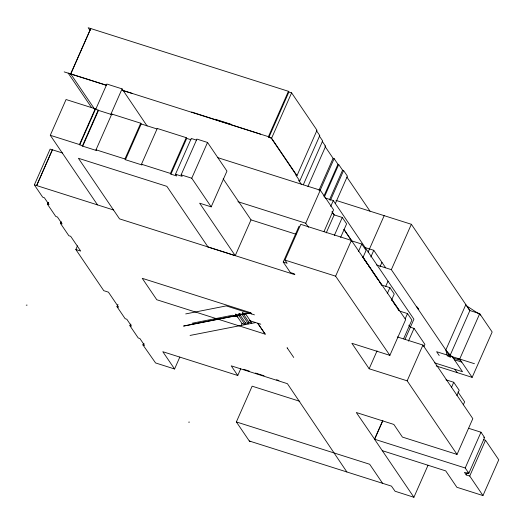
<?xml version="1.0" encoding="UTF-8"?>
<svg xmlns="http://www.w3.org/2000/svg" width="525" height="525" viewBox="0 0 525 525"><rect width="100%" height="100%" fill="white"/><g stroke="black" fill="none" stroke-linecap="round" stroke-linejoin="round"><path stroke-width="0.79" d="M235.134 315.755L235.646 314.147L238.573 315.079L244.919 324.424L245.431 322.816L239.092 313.464L238.573 315.079M248.876 322.133L248.364 323.741L242.018 314.396L242.53 312.788L245.464 313.714L251.803 323.065L248.876 322.133L242.53 312.788M241.474 325.1L241.992 323.492L235.646 314.147M70.698 73.9L90.713 28.534M90.759 28.613L70.75 73.979L94.625 109.154M50.288 135.292L66.065 99.527L95.248 108.787L98.503 110.394L112.284 114.765L111.792 114.037L96.016 149.802L96.508 150.537L82.727 146.16L79.472 144.552L50.288 135.292L97.525 204.894M34.342 184.885L50.118 149.12L52.395 149.842L36.625 185.607L34.342 184.885L42.676 197.164L44.369 197.748L49.035 204.619L47.67 204.186L48.326 202.696M36.625 185.607L52.356 149.782L62.514 153.005M61.163 221.95L60.506 223.44L62.121 223.906L57.455 217.035L55.748 216.431L47.434 204.173L48.09 202.683M47.434 204.173L48.385 202.775M79.472 144.552L95.248 108.787M79.715 144.913L95.491 109.141M95.635 109.568L106.89 84.053L122.069 88.876L147.125 126.02M82.471 145.786L98.247 110.02M82.727 146.16L98.503 110.394M60.762 223.525L61.418 221.983M110.814 114.384L122.069 88.876M117.968 304.428L116.983 306.666L118.637 307.191L108.432 292.156L103.766 290.673L75.843 249.532L77.49 245.805M191.021 139.762L186.716 138.397L186.224 137.662L157.257 128.468L141.481 164.233L141.98 164.968L125.436 159.718L124.943 158.983L140.72 123.218L111.792 114.037M125.436 159.718L141.212 123.953L140.72 123.218M196.442 140.109L191.271 138.469L175.494 174.234L176.676 175.98L170.94 174.162L170.448 173.427L186.224 137.662M170.94 174.162L186.716 138.397M175.494 174.234L182.149 176.348L181.132 174.851L196.908 139.086L207.526 142.459L226.957 171.091L211.181 206.857L199.644 203.195L235.239 255.649L294.866 274.673L294.262 273.787L290.364 272.547L283.231 262.034L299.007 226.268M211.181 206.857L191.756 178.224L207.526 142.459M143.837 343.481L143.181 344.971L144.578 345.417L139.912 338.546L138.206 337.942L129.885 325.684L130.548 324.194M130.837 324.286L130.18 325.776L130.784 324.207M179.839 357.059L174.582 368.983L155.577 362.952L142.964 344.951L143.62 343.462M142.964 344.951L143.883 343.547M288.435 91.297L268.426 136.664L268.892 137.36L271.596 138.219L296.986 175.632L316.995 130.259L291.611 92.846L288.901 91.987L288.435 91.297L88.18 27.733L90.018 30.437M268.892 137.36L288.901 91.987M271.596 138.219L291.611 92.846M208.031 247.012L235.239 255.649L251.009 219.883L223.177 178.861M303.306 184.787L322.658 140.91L319.252 135.883M307.919 186.48L325.631 146.317L322.199 141.258M283.231 262.034L287.129 263.268L284.97 260.092L300.746 224.326L351.396 240.404L405.654 319.594L389.878 355.366L351.875 343.298L369.16 368.767L407.164 380.835L457.039 454.42L472.815 418.648L422.94 345.069L397.346 336.938M318.977 190.267L333.08 158.287L325.211 146.692M174.582 368.983L162.803 351.704L237.759 375.5L240.713 368.793M320.02 190.601L334.13 158.616L333.08 158.287M308.477 227.266L305.721 223.217L320.283 190.201L217.389 157.533M323.853 196.245L337.962 164.266L334.13 158.616M324.273 197.229L338.704 164.502L337.962 164.266M329.444 199.946L342.562 170.192L338.704 164.502M330.461 200.268L343.586 170.52L342.562 170.192M330.717 206.391L333.296 200.557L325.5 198.082M250.747 441.551L249.382 441.118L236.368 421.942L252.144 386.177L299.775 401.303M335.278 203.687L347.419 176.164L343.586 170.52M323.984 231.558L333.585 209.797L320.283 190.201M326.215 232.903L334.156 214.889L332.03 211.759M334.34 235.476L342.28 217.468L334.156 214.889M340.646 237.346L346.605 223.84L342.28 217.468M389.878 355.366L335.619 276.17L351.396 240.404M358.45 251.56L361.764 244.053L351.803 240.89L343.993 229.386M363.11 257.178L366.089 250.425L361.764 244.053M368.091 252.112L384.162 215.67M370.827 257.001L373.78 250.307L364.645 247.406M379.982 266.805L381.951 262.342M411.357 224.287L469.888 310.544L449.879 355.917L391.348 269.66L411.357 224.287L335.974 200.373M385.757 286.289L388.008 281.183L333.296 200.557M387.26 293.652L389.904 287.647L381.78 285.075L380.422 283.06M391.584 300.024L394.229 294.02L389.904 287.647M369.16 368.767L377.048 350.884M405.182 318.826L407.498 313.576L400.109 311.227M403.607 338.796L411.882 320.04L407.498 313.576M405.083 339.216L413.917 319.187L388.008 281.183M408.43 341.132L414.054 328.381L410.379 327.213L409.014 325.211M382.725 420.577L374.509 439.208L413.91 497.267L428.039 465.229M468.497 428.256L480.985 432.219L484.601 437.548L468.825 473.314L465.209 467.985L374.653 439.254L382.869 420.623M407.164 380.835L422.94 345.069M423.918 346.631L424.909 344.38L414.054 328.381M465.846 304.592L445.837 349.958L447.057 354.985L447.93 356.272L450.68 357.249L446.801 351.376L453.246 358.063L460.648 360.413L457.426 358.312M479.719 313.668L459.71 359.034L472.152 377.363L492.161 331.997L479.719 313.668L469.783 310.511L466.81 306.009L480.657 315.039M451.428 387.529L453.744 382.279L445.968 379.811M456.875 395.555L459.191 390.298L453.744 382.279M463.306 404.808L464.632 401.809L457.958 391.965M465.209 467.985L480.985 432.219M483.387 439.609L485.507 440.278L498.75 459.802L482.974 495.567L469.731 476.044L466.2 474.928L467.184 472.69M466.2 474.928L464.454 472.356L468.169 473.537L468.825 472.041M469.731 476.044L485.507 440.278M26.25 305.169L27.097 305.11M188.626 422.159L189.479 422.1M185.719 313.911L226.255 305.904L254.454 314.856M192.058 323.256L232.601 315.249L237.937 316.942M183.658 325.986L249.067 313.071M183.724 326.084L249.132 313.162M190.063 335.436L255.544 322.613M250.674 312.736L251.403 313.806L250.674 312.736L142.242 278.316L156.778 299.736L265.21 334.156L257.873 323.348M324.772 146.042L325.631 146.317M215.25 119.267L231.387 124.386M106.47 85.26L68.171 73.1L91.606 107.632M122.804 90.444L268.426 136.664L271.208 138.095L296.579 175.501M64.188 71.892L106.522 85.332M122.857 90.517L132.136 93.404M141.212 123.953L157.001 128.96M296.986 175.632L295.956 175.304L299.808 180.981L298.935 180.705M181.132 174.851L191.756 178.224M96.016 149.802L124.943 158.983M141.481 164.233L170.448 173.427M237.904 201.685L305.721 223.217M251.009 219.883L295.929 234.209M376.523 264.954L391.348 269.66M379.962 282.391L362.847 256.837M284.97 260.092L335.619 276.17M36.579 185.548L113.479 209.961M416.62 306.902L417.316 307.118L418.825 309.356L418.136 309.133M207.985 246.947L119.523 218.866L78.409 158.274L166.865 186.349L207.985 246.947L235.239 255.649M474.442 363.713L436.623 351.704L439.202 355.504M454.387 359.75L461.79 362.099M434.7 362.893L462.512 371.72L452.314 356.685M75.843 249.532L80.699 251.068L70.678 236.302L68.841 235.718L60.506 223.44M436.157 365.938L472.152 377.363M239.092 313.464L242.018 314.396M249.375 320.578L260.794 324.201M245.431 322.816L248.364 323.741M241.992 323.492L244.919 324.424M483.571 437.22L484.601 437.548M130.128 325.697L131.486 326.13L126.827 319.259L125.134 318.675L116.983 306.666M243.744 369.331L249.218 371.063M255.465 373.052L264.062 375.775M276.57 379.746L278.913 380.494M457.039 454.42L402.419 437.082L393.835 424.43L356.311 412.519L374.653 439.254M468.825 473.314L467.801 472.986L468.169 473.537M382.279 450.66L445.732 470.899L456.875 487.279L482.974 495.567M236.368 421.942L369.672 464.258L382.6 483.308M249.296 440.993L391.46 486.124L395.082 491.242L413.91 497.267M265.21 334.156L257.644 323.275M287.392 348.114L287.077 347.747L293.738 357.466M391.289 299.211L392.195 300.543M394.012 303.207L395.83 305.878M397.195 307.873L399.013 310.544M316.391 130.561L319.784 135.562L299.775 180.935L298.817 180.626L301.501 184.492M346.854 177.05L370.007 211.162M454.913 369.305L457.15 372.606M373.78 250.307L385.632 267.776M391.598 299.532L398.915 310.321M409.041 325.244L410.379 327.213M332.056 211.969L333.893 214.679M344.006 229.582L351.822 241.1M362.86 257.362L367.454 264.141M368.373 265.493L370.676 268.879M371.595 270.237L378.033 279.72M379.411 281.754L381.708 285.141M260.518 134.157L191.684 112.042L191.907 112.376M346.874 471.968L287.398 383.677L231.236 365.846L237.759 375.5"/></g></svg>
